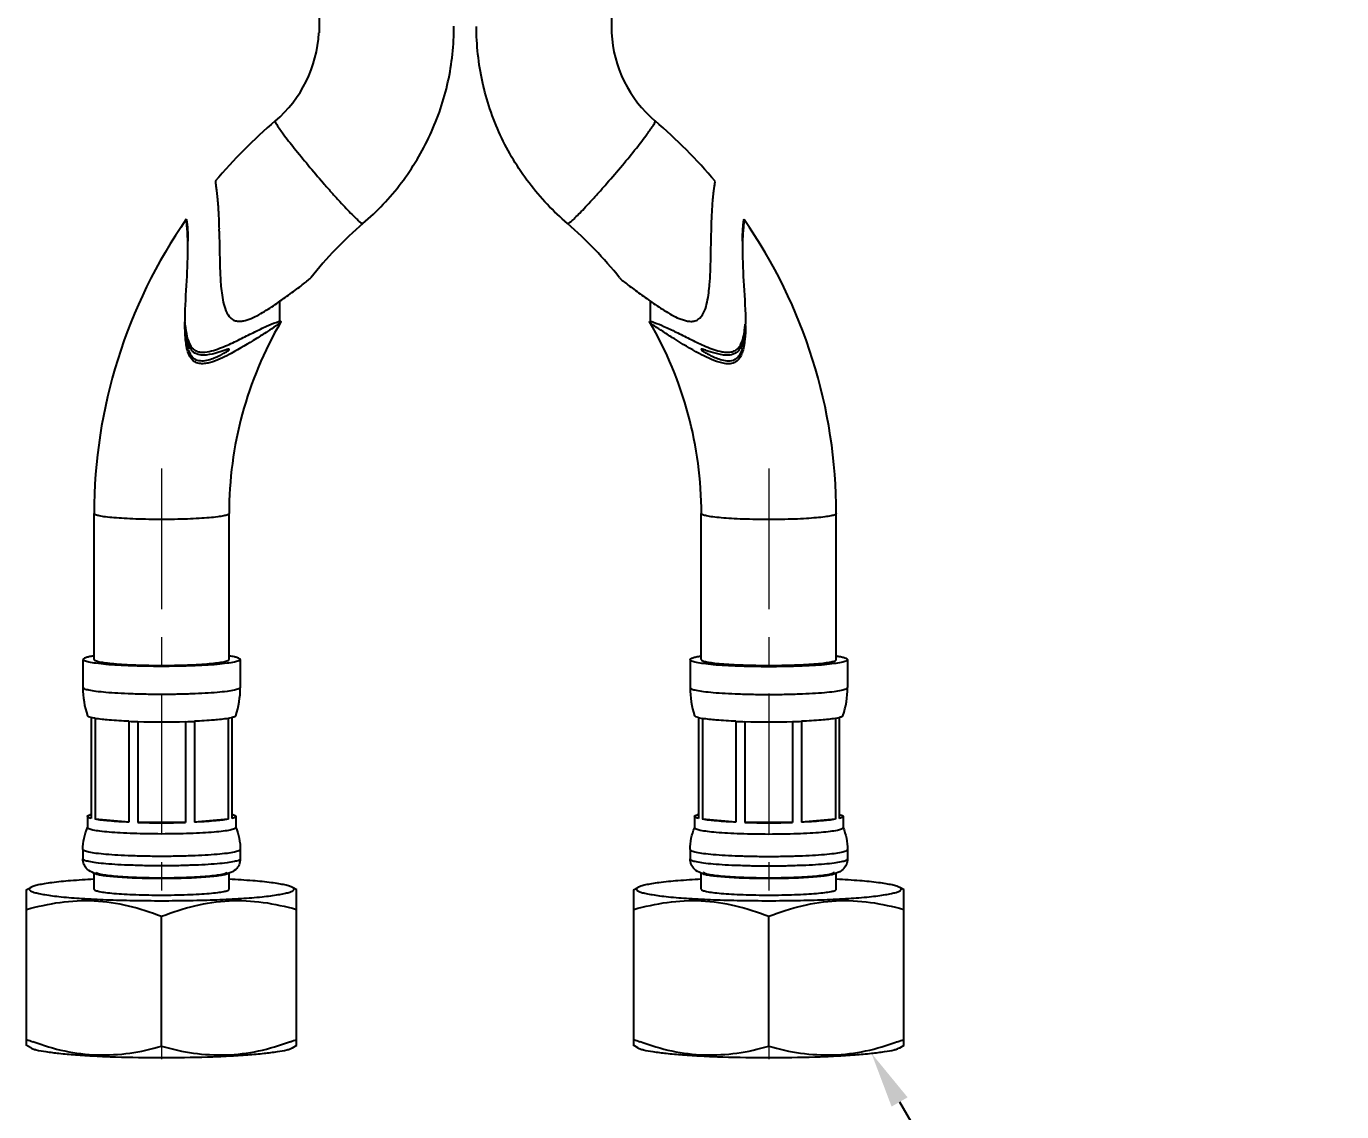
# Model space of a CAD drawing. Extents: x 2472 to 3262, y 0 to 579.
# Drawn here: x 2625 to 2741.9, y 91.2 to 187.7 of the extents above; entities that cross this region are included whole.
import ezdxf
from ezdxf import colors
from ezdxf.entities.mleader import LeaderData, LeaderLine
from ezdxf.math import Vec2, Vec3

# ---------------------------------------------------------------- set-up
doc = ezdxf.new("R2010")
doc.units = 0
doc.header["$LTSCALE"] = 10
doc.header["$MEASUREMENT"] = 0
doc.linetypes.add('CENTER', pattern=[2, 1.25, -0.25, 0.25, -0.25])
doc.layers.get('0').update_dxf_attribs({"linetype": 'CONTINUOUS'})
for name, color, linetype in [('1', 7, 'CONTINUOUS'), ('BODY', 7, 'CONTINUOUS'), ('DEF_LAYER_ASSEM_MEMBER', 7, 'CONTINUOUS')]:
    doc.layers.add(name, color=color, linetype=linetype)
doc.styles.get("Standard").update_dxf_attribs({"font": 'GulimChe.ttf'})

msp = doc.modelspace()

# ---------------------------------------------------------------- linework, layer by layer
at = {"layer": '1', "color": 7, "linetype": 'Continuous'}
for p, q in [((2647.52, 161.49), (2647.52, 163.28)), ((2680.46, 161.48), (2680.46, 163.27))]:
    msp.add_line(p, q, dxfattribs=at)
at = {"layer": 'BODY', "color": 1, "linetype": 'CENTER', "lineweight": 5}
for p, q in [((2636.99, 148.39), (2636.99, 94.26)), ((2690.99, 148.39), (2690.99, 93.83))]:
    msp.add_line(p, q, dxfattribs=at)
at = {"layer": 'DEF_LAYER_ASSEM_MEMBER', "color": 7, "linetype": 'Continuous'}
for p, q in [((2650.99, 197.42), (2650.99, 187.15)), ((2677, 197.42), (2677.01, 187.15)), ((2647.1, 179.31), (2647.09, 179.28)), ((2680.89, 179.27), (2680.88, 179.3)), ((2641.78, 173.94), (2641.77, 173.92)), ((2686.21, 173.91), (2686.21, 173.93)), ((2639.19, 170.55), (2639.19, 170.56)), ((2685.88, 169.5), (2685.88, 169.63)), ((2688.79, 170.56), (2688.79, 170.54)), ((2647.6, 161.46), (2647.59, 161.44)), ((2680.39, 161.43), (2680.38, 161.46)), ((2630.99, 131.42), (2630.99, 144.39)), ((2642.99, 131.42), (2642.99, 144.39)), ((2684.99, 131.41), (2684.99, 144.39)), ((2696.99, 131.41), (2696.99, 144.39)), ((2629.99, 131.41), (2629.99, 128.92)), ((2643.99, 131.41), (2643.99, 128.92)), ((2683.99, 131.41), (2683.99, 128.92)), ((2697.99, 131.41), (2697.99, 128.92)), ((2630.74, 126.25), (2630.74, 117.28)), ((2631.07, 126.18), (2631.07, 117.21)), ((2634.08, 125.92), (2634.08, 116.95)), ((2634.87, 125.89), (2634.87, 116.92)), ((2639.11, 125.89), (2639.11, 116.92)), ((2639.92, 125.92), (2639.92, 116.95)), ((2642.91, 126.18), (2642.91, 117.21)), ((2643.24, 126.25), (2643.24, 117.28)), ((2684.74, 126.25), (2684.74, 117.28)), ((2685.08, 126.18), (2685.08, 117.21)), ((2688.07, 125.92), (2688.07, 116.95)), ((2688.87, 125.89), (2688.87, 116.92)), ((2693.11, 125.89), (2693.11, 116.92)), ((2693.91, 125.92), (2693.91, 116.95)), ((2696.91, 126.18), (2696.91, 117.21)), ((2697.24, 126.25), (2697.24, 117.28)), ((2630.39, 117.47), (2630.39, 116.47)), ((2634.08, 116.95), (2631.07, 117.21)), ((2642.91, 117.21), (2639.92, 116.95)), ((2643.59, 117.47), (2643.59, 116.47)), ((2684.39, 117.47), (2684.39, 116.47)), ((2688.07, 116.95), (2685.08, 117.21)), ((2696.91, 117.21), (2693.91, 116.95)), ((2697.59, 117.47), (2697.59, 116.47)), ((2639.11, 116.92), (2634.87, 116.92)), ((2693.11, 116.92), (2688.87, 116.92)), ((2629.99, 114.52), (2629.99, 113.68)), ((2643.99, 114.52), (2643.99, 113.68)), ((2683.99, 114.52), (2683.99, 113.68)), ((2697.99, 114.52), (2697.99, 113.68)), ((2630.99, 110.99), (2630.99, 112.42)), ((2642.99, 110.99), (2642.99, 112.42)), ((2684.99, 110.99), (2684.99, 112.42)), ((2696.99, 110.99), (2696.99, 112.42)), ((2624.96, 110.93), (2625.35, 111.15)), ((2649.02, 110.93), (2648.63, 111.15)), ((2678.96, 110.93), (2679.35, 111.15)), ((2703.02, 110.93), (2702.63, 111.15)), ((2624.99, 97.09), (2624.99, 110.94)), ((2648.99, 97.09), (2648.99, 110.94)), ((2678.99, 97.09), (2678.99, 110.94)), ((2702.99, 97.09), (2702.99, 110.94)), ((2636.99, 97.03), (2636.99, 108.59)), ((2690.99, 97.03), (2690.99, 108.59)), ((2625.35, 96.89), (2624.96, 97.11)), ((2648.63, 96.89), (2649.02, 97.11)), ((2679.35, 96.89), (2678.96, 97.11)), ((2702.63, 96.89), (2703.02, 97.11))]:
    msp.add_line(p, q, dxfattribs=at)
for centre, radius, start, end in [((2639.91, 187.73), 11.08, 310.4559, 356.9657), ((2688.07, 187.73), 11.08, 183.0051, 229.5441), ((2677.07, 144.23), 46.14, 130.5156, 139.9181), ((2650.91, 144.23), 46.14, 40.0819, 49.4844), ((2676.87, 144.39), 45.88, 145.2137, 179.9923), ((2560.45, 167.38), 81.68, 1.4881, 1.6253), ((2677.07, 144.24), 34.13, 130.5199, 141.7822), ((2650.91, 144.23), 34.13, 38.2178, 49.4801), ((2651.11, 144.38), 45.88, 0.0077, 34.7863), ((2613.05, 167.97), 26.28, 359.9804, 1.4591), ((2713.97, 167.97), 25.32, 178.5143, 180.0481), ((2661.77, 166.36), 19.58, 184.7703, 185.0996), ((2666.15, 166.36), 19.64, 354.9175, 355.2453), ((2676.86, 144.39), 33.87, 149.7755, 179.9934), ((2651.13, 144.38), 33.87, 0.0066, 30.2245), ((2667.61, 161.24), 21.31, 359.65, 0.0008), ((2632.5, 121.34), 10.5, 98.4579, 98.5919), ((2632.56, 120.93), 10.91, 98.3047, 98.4577), ((2641.43, 120.93), 10.91, 81.5423, 81.6953), ((2641.49, 121.34), 10.5, 81.4081, 81.5421), ((2686.49, 121.35), 10.48, 98.4607, 98.6001), ((2686.56, 120.94), 10.9, 98.3046, 98.4606), ((2695.43, 120.94), 10.9, 81.5394, 81.6954), ((2695.49, 121.35), 10.48, 81.3999, 81.5393), ((2638.03, 128.93), 8.04, 180.0568, 198.2096), ((2635.95, 128.93), 8.04, 341.7904, 359.943), ((2692.03, 128.93), 8.04, 180.0568, 198.2096), ((2689.95, 128.93), 8.04, 341.7904, 359.943), ((2636.66, 186.45), 60.58, 267.5601, 268.3107), ((2636.99, 199.11), 73.25, 268.341, 271.659), ((2637.39, 184.76), 58.9, 271.6786, 272.4623), ((2690.6, 184.76), 58.9, 267.5377, 268.3214), ((2690.99, 199.11), 73.25, 268.341, 271.659), ((2691.33, 186.45), 60.58, 271.6893, 272.4399), ((2636.99, 190.15), 73.25, 268.341, 271.659), ((2690.99, 190.15), 73.25, 268.341, 271.659), ((2635.07, 123.99), 28.22, 249.0652, 250.2444), ((2638.91, 123.99), 28.22, 289.7556, 290.9348), ((2689.07, 123.99), 28.22, 249.0652, 250.2444), ((2692.91, 123.99), 28.22, 289.7556, 290.9348)]:
    msp.add_arc(centre, radius, start, end, dxfattribs=at)
for points, start_tangent, end_tangent in [([(2654.9, 170.18), (2658.31, 173.8), (2660.87, 178.07), (2662.46, 182.78), (2662.99, 187.73)], (0.760304, 0.649567), (0, 1)), ([(2673.09, 170.18), (2669.67, 173.8), (2667.11, 178.06), (2665.53, 182.78), (2664.99, 187.72)], (-0.760304, 0.649567), (0, 1)), ([(2647.09, 179.28), (2647.13, 179.17), (2647.23, 178.99)], (0, -1), (0.515642, -0.856804)), ([(2647.23, 178.99), (2647.81, 178.15), (2648.78, 176.9), (2650.02, 175.38), (2651.38, 173.78), (2652.05, 173.01), (2652.7, 172.3), (2653.29, 171.66), (2653.8, 171.12), (2654.24, 170.69), (2654.57, 170.38), (2654.79, 170.21), (2654.86, 170.18), (2654.9, 170.18)], (0.515642, -0.856804), (0.763787, 0.645468)), ([(2673.09, 170.18), (2673.12, 170.17), (2673.19, 170.21), (2673.41, 170.38), (2673.75, 170.69), (2674.18, 171.12), (2674.7, 171.66), (2675.29, 172.3), (2675.93, 173.01), (2676.6, 173.77), (2677.97, 175.37), (2679.21, 176.89), (2680.18, 178.15), (2680.76, 178.99)], (0.763787, -0.645468), (0.515642, 0.856804)), ([(2680.76, 178.99), (2680.86, 179.17), (2680.89, 179.27)], (0.515642, 0.856804), (0, 1)), ([(2641.77, 173.92), (2641.79, 173.78), (2641.82, 173.49), (2641.88, 173.07), (2641.94, 172.54), (2642.04, 171.22), (2642.1, 169.7)], (0, -1), (0.028392, -0.999597)), ([(2685.88, 169.63), (2685.94, 171.17), (2686.04, 172.51), (2686.1, 173.05), (2686.16, 173.48), (2686.2, 173.77), (2686.21, 173.91)], (0.027515, 0.999621), (0, 1)), ([(2639.19, 170.56), (2639.2, 170.53), (2639.22, 170.44), (2639.25, 170.27), (2639.27, 170.04), (2639.3, 169.75), (2639.31, 169.41), (2639.33, 168.62)], (0.583122, 0.812384), (-0.000043, -1)), ([(2639.32, 168.63), (2639.29, 169.36), (2639.25, 169.95), (2639.21, 170.35), (2639.19, 170.55)], (-0.026131, 0.999659), (0, 1)), ([(2688.65, 168.62), (2688.67, 169.41), (2688.69, 169.75), (2688.71, 170.03), (2688.74, 170.26), (2688.76, 170.43), (2688.78, 170.53), (2688.79, 170.56)], (-0.00005, 1), (0.583477, -0.812129)), ([(2688.79, 170.54), (2688.78, 170.35), (2688.74, 169.94), (2688.69, 169.36), (2688.66, 168.63)], (0, -1), (-0.02611, -0.999659)), ([(2642.11, 169.5), (2642.16, 167.14), (2642.26, 164.73)], (0.025998, -0.999662), (0.083202, -0.996533)), ([(2685.72, 164.73), (2685.83, 167.14), (2685.88, 169.5)], (0.082931, 0.996555), (0.026061, 0.99966)), ([(2639.07, 161.24), (2639.21, 164.67), (2639.33, 167.96)], (-0.000006, 1), (0.000045, 1)), ([(2688.65, 167.95), (2688.77, 164.67), (2688.92, 161.24)], (0.000038, -1), (-0.000022, -1)), ([(2642.27, 164.62), (2642.37, 163.81), (2642.52, 163), (2642.8, 162.25), (2643.3, 161.65), (2643.66, 161.52), (2644.04, 161.5), (2644.41, 161.56), (2644.77, 161.68), (2645.47, 161.99), (2646.14, 162.37), (2646.78, 162.77), (2647.39, 163.19), (2647.99, 163.62), (2648.57, 164.04), (2649.12, 164.44), (2649.62, 164.82), (2650.02, 165.14), (2650.17, 165.26), (2650.26, 165.35)], (0.088929, -0.996038), (0.619815, 0.784748)), ([(2677.73, 165.35), (2677.82, 165.25), (2677.96, 165.13), (2678.37, 164.81), (2678.86, 164.44), (2679.41, 164.03), (2679.99, 163.61), (2680.59, 163.19), (2681.21, 162.77), (2681.85, 162.36), (2682.51, 161.98), (2683.21, 161.67), (2683.58, 161.56), (2683.95, 161.49), (2684.33, 161.51), (2684.69, 161.65), (2685.19, 162.24), (2685.46, 163), (2685.62, 163.81), (2685.71, 164.62)], (0.619007, -0.785386), (0.088632, 0.996064)), ([(2647.17, 161.39), (2647.49, 161.49), (2647.6, 161.46)], (0.944027, 0.329869), (0, -1)), ([(2647.6, 161.44), (2647.55, 161.38), (2647.46, 161.3), (2647.17, 161.09)], (-0.505996, -0.862536), (-0.820712, -0.571342)), ([(2680.38, 161.46), (2680.49, 161.48), (2680.81, 161.39)], (0, 1), (0.944263, -0.329191)), ([(2680.82, 161.08), (2680.53, 161.29), (2680.44, 161.37), (2680.39, 161.43)], (-0.820935, 0.571022), (-0.506012, 0.862526)), ([(2688.91, 161.48), (2688.8, 160.18), (2688.64, 159.54), (2688.34, 158.94)], (-0.026668, -0.999644), (-0.610042, -0.792369)), ([(2639.33, 158.79), (2639.11, 160), (2639.07, 161.24)], (-0.303973, 0.952681), (-0.000006, 1)), ([(2639.07, 161.03), (2639.18, 159.68), (2639.34, 159.02), (2639.64, 158.42)], (0.025521, -0.999674), (0.610042, -0.792369)), ([(2639.64, 158.94), (2639.34, 159.52), (2639.19, 160.15), (2639.08, 161.42)], (-0.610042, 0.792369), (-0.03068, 0.999529)), ([(2639.1, 161.14), (2639.24, 160.18), (2639.58, 159.28)], (0.075608, -0.997138), (0.557134, -0.830422)), ([(2642.84, 159.37), (2644.1, 159.97), (2645.27, 160.55), (2646.33, 161.05), (2647.17, 161.39)], (0.915101, 0.403224), (0.944027, 0.329869)), ([(2647.17, 161.09), (2646.4, 160.57), (2645.42, 159.96), (2643.19, 158.64)], (-0.820712, -0.571342), (-0.880432, -0.474173)), ([(2680.81, 161.39), (2681.67, 161.04), (2682.74, 160.53), (2683.93, 159.94), (2685.22, 159.33)], (0.944263, -0.329191), (0.916892, -0.399135)), ([(2684.79, 158.63), (2682.56, 159.95), (2681.59, 160.57), (2680.82, 161.08)], (-0.880318, 0.474384), (-0.820935, 0.571022)), ([(2688.34, 158.42), (2688.64, 159.01), (2688.79, 159.65), (2688.91, 160.97)], (0.610042, 0.792369), (0.029383, 0.999568)), ([(2688.46, 159.38), (2688.72, 160.05), (2688.84, 160.77)], (0.496492, 0.868041), (0.116348, 0.993209)), ([(2688.92, 161.11), (2688.86, 159.87), (2688.61, 158.67)], (-0.006144, -0.999981), (-0.340956, -0.940079)), ([(2688.84, 160.77), (2688.89, 161.24)], (0.116348, 0.993209), (0.066018, 0.997818)), ([(2639.58, 159.28), (2639.89, 158.96)], (0.557134, -0.830422), (0.81858, -0.574392)), ([(2639.89, 158.96), (2640.26, 158.79), (2640.65, 158.75), (2641.42, 158.86), (2642.15, 159.09), (2642.84, 159.37)], (0.81858, -0.574392), (0.915101, 0.403224)), ([(2685.22, 159.33), (2685.92, 159.05), (2686.65, 158.83), (2687.04, 158.76), (2687.44, 158.74), (2687.83, 158.82), (2688.18, 159.02)], (0.916892, -0.399135), (0.75808, 0.652162)), ([(2688.18, 159.02), (2688.46, 159.38)], (0.75808, 0.652162), (0.496492, 0.868041)), ([(2639.81, 157.98), (2639.33, 158.79)], (-0.761083, 0.648654), (-0.303973, 0.952681)), ([(2639.64, 158.42), (2639.86, 158.19), (2640.14, 158.05), (2640.73, 157.99), (2641.29, 158.1), (2641.8, 158.29), (2642.25, 158.49), (2642.62, 158.7), (2642.77, 158.79), (2642.89, 158.87), (2642.97, 158.93), (2643, 158.98)], (0.610042, -0.792369), (0.398009, 0.917382)), ([(2639.83, 158.74), (2639.64, 158.94)], (-0.771411, 0.636338), (-0.610042, 0.792369)), ([(2643.19, 158.64), (2642.4, 158.24), (2641.56, 157.9), (2641.12, 157.78), (2640.67, 157.72), (2640.21, 157.77), (2639.81, 157.98)], (-0.880432, -0.474173), (-0.761083, 0.648654)), ([(2643, 158.98), (2643.01, 158.99), (2643, 159), (2642.98, 159.01), (2642.95, 159.01), (2642.85, 158.99), (2642.73, 158.95), (2642.57, 158.9), (2642.39, 158.85), (2642.2, 158.78), (2641.98, 158.71), (2640.96, 158.49), (2640.38, 158.5), (2639.83, 158.74)], (0.398009, 0.917382), (-0.771411, 0.636338)), ([(2688.4, 158.23), (2688.04, 157.88), (2687.56, 157.72), (2687.06, 157.74), (2686.58, 157.85), (2685.66, 158.2), (2684.79, 158.63)], (-0.556248, -0.831017), (-0.880318, 0.474384)), ([(2688.09, 158.7), (2687.53, 158.49), (2686.97, 158.49), (2686.45, 158.59), (2685.98, 158.72), (2685.77, 158.79), (2685.57, 158.85), (2685.4, 158.91), (2685.25, 158.96), (2685.12, 158.99), (2685.04, 159.01), (2685.01, 159.01), (2684.99, 159), (2684.98, 158.99), (2684.98, 158.98)], (-0.810737, -0.585411), (0.394341, -0.918964)), ([(2684.98, 158.98), (2685.02, 158.93), (2685.1, 158.87), (2685.21, 158.79), (2685.36, 158.7), (2685.74, 158.49), (2686.18, 158.28), (2686.69, 158.1), (2687.25, 157.99), (2687.85, 158.05), (2688.12, 158.2), (2688.34, 158.42)], (0.394341, -0.918964), (0.610042, 0.792369)), ([(2688.34, 158.94), (2688.09, 158.7)], (-0.610042, -0.792369), (-0.810737, -0.585411)), ([(2688.61, 158.67), (2688.4, 158.23)], (-0.340956, -0.940079), (-0.556248, -0.831017)), ([(2636.99, 143.87), (2634.7, 143.91), (2633.66, 143.96), (2632.75, 144.02), (2632, 144.1), (2631.45, 144.19), (2631.11, 144.29), (2631.02, 144.34), (2630.99, 144.39)], (-1, 0), (0, 1)), ([(2642.99, 144.39), (2642.96, 144.34), (2642.88, 144.29), (2642.53, 144.19), (2641.98, 144.1), (2641.23, 144.02), (2640.33, 143.96), (2639.29, 143.91), (2636.99, 143.87)], (0, -1), (-1, 0)), ([(2690.99, 143.86), (2688.7, 143.9), (2687.66, 143.95), (2686.75, 144.02), (2686, 144.1), (2685.45, 144.19), (2685.11, 144.29), (2685.02, 144.34), (2684.99, 144.39)], (-1, 0), (0, 1)), ([(2696.99, 144.39), (2696.96, 144.34), (2696.88, 144.29), (2696.53, 144.19), (2695.98, 144.1), (2695.23, 144.02), (2694.33, 143.95), (2693.29, 143.9), (2690.99, 143.86)], (0, -1), (-1, 0)), ([(2630.93, 131.72), (2630.52, 131.65), (2630.23, 131.57), (2630.05, 131.49), (2629.99, 131.41)], (-0.988776, -0.149403), (0, -1)), ([(2643.99, 131.41), (2643.96, 131.35), (2643.86, 131.3), (2643.46, 131.18), (2642.81, 131.08), (2641.94, 130.98), (2640.88, 130.91), (2639.67, 130.85), (2638.36, 130.82), (2636.99, 130.8), (2635.63, 130.82), (2634.31, 130.85), (2633.1, 130.91), (2632.04, 130.98), (2631.17, 131.08), (2630.52, 131.18), (2630.13, 131.3), (2630.03, 131.35), (2629.99, 131.41)], (0, -1), (0, 1)), ([(2630.99, 131.42), (2631.02, 131.37), (2631.11, 131.32), (2631.45, 131.22), (2632, 131.13), (2632.75, 131.05), (2633.66, 130.98), (2634.7, 130.93), (2636.99, 130.89), (2639.29, 130.93), (2640.33, 130.98), (2641.23, 131.05), (2641.98, 131.13), (2642.53, 131.22), (2642.88, 131.32), (2642.96, 131.37), (2642.99, 131.42)], (0, -1), (0, 1)), ([(2643.99, 131.41), (2643.93, 131.49), (2643.75, 131.57), (2643.46, 131.65), (2643.06, 131.72)], (0, 1), (-0.988776, 0.149403)), ([(2683.99, 131.41), (2684.05, 131.49), (2684.23, 131.57), (2684.52, 131.65), (2684.93, 131.72)], (0, 1), (0.988755, 0.149545)), ([(2683.99, 131.41), (2684.03, 131.35), (2684.13, 131.3), (2684.52, 131.18), (2685.17, 131.08), (2686.04, 130.98), (2687.1, 130.91), (2688.31, 130.85), (2689.63, 130.82), (2690.99, 130.8), (2692.36, 130.82), (2693.67, 130.85), (2694.88, 130.91), (2695.94, 130.98), (2696.81, 131.08), (2697.46, 131.18), (2697.86, 131.3), (2697.96, 131.35), (2697.99, 131.41)], (0, -1), (0, 1)), ([(2684.99, 131.41), (2685.02, 131.36), (2685.11, 131.31), (2685.45, 131.21), (2686, 131.12), (2686.75, 131.04), (2687.66, 130.98), (2688.7, 130.93), (2690.99, 130.89), (2693.29, 130.93), (2694.33, 130.98), (2695.23, 131.04), (2695.98, 131.12), (2696.53, 131.21), (2696.88, 131.31), (2696.96, 131.36), (2696.99, 131.41)], (0, -1), (0, 1)), ([(2697.06, 131.72), (2697.46, 131.65), (2697.75, 131.57), (2697.93, 131.49), (2697.99, 131.41)], (0.988755, -0.149545), (0, -1)), ([(2643.99, 128.92), (2643.96, 128.86), (2643.86, 128.8), (2643.46, 128.69), (2642.81, 128.58), (2641.94, 128.49), (2640.88, 128.41), (2639.67, 128.36), (2638.36, 128.32), (2636.99, 128.31), (2635.63, 128.32), (2634.31, 128.36), (2633.1, 128.41), (2632.04, 128.49), (2631.17, 128.58), (2630.52, 128.69), (2630.13, 128.8), (2630.03, 128.86), (2629.99, 128.92)], (0, -1), (0, 1)), ([(2683.99, 128.92), (2684.03, 128.86), (2684.13, 128.8), (2684.52, 128.69), (2685.17, 128.58), (2686.04, 128.49), (2687.1, 128.41), (2688.31, 128.36), (2689.63, 128.32), (2690.99, 128.31), (2692.36, 128.32), (2693.67, 128.36), (2694.88, 128.41), (2695.94, 128.49), (2696.81, 128.58), (2697.46, 128.69), (2697.86, 128.8), (2697.96, 128.86), (2697.99, 128.92)], (0, -1), (0, 1)), ([(2630.74, 126.25), (2630.5, 126.33), (2630.39, 126.42)], (-0.96856, 0.248781), (-0.313972, 0.949432)), ([(2643.59, 126.42), (2643.49, 126.33), (2643.24, 126.25)], (-0.313991, -0.949426), (-0.96856, -0.248781)), ([(2684.74, 126.25), (2684.5, 126.33), (2684.39, 126.42)], (-0.96856, 0.248781), (-0.313972, 0.949432)), ([(2697.59, 126.42), (2697.49, 126.33), (2697.24, 126.25)], (-0.313991, -0.949426), (-0.96856, -0.248781)), ([(2631.07, 126.18), (2630.98, 126.2), (2630.74, 126.25)], (-0.984673, 0.174413), (-0.96856, 0.248781)), ([(2634.08, 125.92), (2632.32, 126.03), (2631.07, 126.18)], (-0.999082, 0.042846), (-0.984673, 0.174413)), ([(2642.91, 126.18), (2641.66, 126.03), (2639.92, 125.92)], (-0.984824, -0.173557), (-0.999072, -0.043063)), ([(2643.24, 126.25), (2643.17, 126.23), (2642.91, 126.18)], (-0.96856, -0.248781), (-0.984824, -0.173557)), ([(2684.74, 126.25), (2684.82, 126.23), (2685.08, 126.18)], (0.96856, -0.248781), (0.984824, -0.173557)), ([(2688.07, 125.92), (2686.32, 126.03), (2685.08, 126.18)], (-0.999072, 0.043063), (-0.984824, 0.173557)), ([(2696.91, 126.18), (2695.66, 126.03), (2693.91, 125.92)], (-0.984673, -0.174413), (-0.999082, -0.042846)), ([(2696.91, 126.18), (2697.01, 126.2), (2697.24, 126.25)], (0.984673, 0.174413), (0.96856, 0.248781)), ([(2630.39, 117.47), (2630.45, 117.54), (2630.61, 117.61)], (0, 1), (0.948651, 0.316325)), ([(2630.74, 117.28), (2630.48, 117.37), (2630.39, 117.47)], (-0.96856, 0.248781), (0, 1)), ([(2630.61, 117.61), (2630.64, 117.62), (2630.74, 117.65)], (0.948651, 0.316325), (0.96856, 0.248781)), ([(2634.08, 116.95), (2632.32, 117.06), (2631.07, 117.21)], (-0.999082, 0.042846), (-0.984673, 0.174413)), ([(2642.91, 117.21), (2641.66, 117.06), (2639.92, 116.95)], (-0.984824, -0.173557), (-0.999072, -0.043063)), ([(2643.24, 117.65), (2643.28, 117.64), (2643.38, 117.61)], (0.96856, -0.248781), (0.948651, -0.316325)), ([(2643.59, 117.47), (2643.5, 117.37), (2643.24, 117.28)], (0, -1), (-0.96856, -0.248781)), ([(2643.38, 117.61), (2643.54, 117.54), (2643.59, 117.47)], (0.948651, -0.316325), (0, -1)), ([(2684.39, 117.47), (2684.45, 117.54), (2684.61, 117.61)], (0, 1), (0.948651, 0.316325)), ([(2684.74, 117.28), (2684.48, 117.37), (2684.39, 117.47)], (-0.96856, 0.248781), (0, 1)), ([(2684.61, 117.61), (2684.64, 117.62), (2684.74, 117.65)], (0.948651, 0.316325), (0.96856, 0.248781)), ([(2688.07, 116.95), (2686.32, 117.06), (2685.08, 117.21)], (-0.999072, 0.043063), (-0.984824, 0.173557)), ([(2696.91, 117.21), (2695.66, 117.06), (2693.91, 116.95)], (-0.984673, -0.174413), (-0.999082, -0.042846)), ([(2697.24, 117.65), (2697.28, 117.64), (2697.38, 117.61)], (0.96856, -0.248781), (0.948651, -0.316325)), ([(2697.59, 117.47), (2697.5, 117.37), (2697.24, 117.28)], (0, -1), (-0.96856, -0.248781)), ([(2697.38, 117.61), (2697.54, 117.54), (2697.59, 117.47)], (0.948651, -0.316325), (0, -1)), ([(2629.99, 114.52), (2630.4, 116.49)], (0, 1), (0.393415, 0.919361)), ([(2643.59, 116.47), (2643.56, 116.42), (2643.46, 116.36), (2643.09, 116.25), (2642.48, 116.15), (2641.66, 116.06), (2640.66, 115.99), (2639.52, 115.94), (2638.28, 115.91), (2636.99, 115.9), (2635.7, 115.91), (2634.47, 115.94), (2633.32, 115.99), (2632.32, 116.06), (2631.5, 116.15), (2630.89, 116.25), (2630.52, 116.36), (2630.42, 116.42), (2630.39, 116.47)], (0, -1), (0, 1)), ([(2643.59, 116.49), (2643.99, 114.52)], (0.393415, -0.919361), (0, -1)), ([(2683.99, 114.52), (2684.4, 116.49)], (0, 1), (0.393415, 0.919361)), ([(2684.39, 116.47), (2684.42, 116.42), (2684.52, 116.36), (2684.89, 116.25), (2685.5, 116.15), (2686.32, 116.06), (2687.32, 115.99), (2688.47, 115.94), (2689.7, 115.91), (2690.99, 115.9), (2692.28, 115.91), (2693.52, 115.94), (2694.66, 115.99), (2695.66, 116.06), (2696.48, 116.15), (2697.09, 116.25), (2697.46, 116.36), (2697.56, 116.42), (2697.59, 116.47)], (0, -1), (0, 1)), ([(2697.59, 116.49), (2697.99, 114.52)], (0.393415, -0.919361), (0, -1)), ([(2643.99, 114.52), (2643.96, 114.46), (2643.86, 114.4), (2643.46, 114.29), (2642.81, 114.18), (2641.94, 114.09), (2640.88, 114.01), (2639.67, 113.96), (2638.36, 113.92), (2636.99, 113.91), (2635.63, 113.92), (2634.31, 113.96), (2633.1, 114.01), (2632.04, 114.09), (2631.17, 114.18), (2630.52, 114.29), (2630.13, 114.4), (2630.03, 114.46), (2629.99, 114.52)], (0, -1), (0, 1)), ([(2630.97, 112.43), (2630.38, 112.78), (2630.1, 113.17), (2629.99, 113.68)], (-0.945241, 0.326374), (0, 1)), ([(2636.99, 113.07), (2635.63, 113.08), (2634.31, 113.12), (2633.1, 113.17), (2632.04, 113.25), (2631.17, 113.34), (2630.52, 113.45), (2630.13, 113.56), (2630.03, 113.62), (2629.99, 113.68)], (-1, 0), (0, 1)), ([(2643.99, 113.68), (2643.96, 113.62), (2643.86, 113.56), (2643.46, 113.45), (2642.81, 113.34), (2641.94, 113.25), (2640.88, 113.17), (2639.67, 113.12), (2638.36, 113.08), (2636.99, 113.07)], (0, -1), (-1, 0)), ([(2643.99, 113.68), (2643.88, 113.16), (2643.58, 112.75), (2642.97, 112.41)], (0, -1), (-0.951446, -0.307816)), ([(2683.99, 114.52), (2684.03, 114.46), (2684.13, 114.4), (2684.52, 114.29), (2685.17, 114.18), (2686.04, 114.09), (2687.1, 114.01), (2688.31, 113.96), (2689.63, 113.92), (2690.99, 113.91), (2692.36, 113.92), (2693.67, 113.96), (2694.88, 114.01), (2695.94, 114.09), (2696.81, 114.18), (2697.46, 114.29), (2697.86, 114.4), (2697.96, 114.46), (2697.99, 114.52)], (0, -1), (0, 1)), ([(2684.97, 112.43), (2684.38, 112.78), (2684.1, 113.17), (2683.99, 113.68)], (-0.945241, 0.326374), (0, 1)), ([(2683.99, 113.68), (2684.03, 113.62), (2684.13, 113.56), (2684.52, 113.45), (2685.17, 113.34), (2686.04, 113.25), (2687.1, 113.17), (2688.31, 113.12), (2689.63, 113.08), (2690.99, 113.07)], (0, -1), (1, 0)), ([(2690.99, 113.07), (2692.36, 113.08), (2693.67, 113.12), (2694.88, 113.17), (2695.94, 113.25), (2696.81, 113.34), (2697.46, 113.45), (2697.86, 113.56), (2697.96, 113.62), (2697.99, 113.68)], (1, 0), (0, 1)), ([(2697.99, 113.68), (2697.88, 113.16), (2697.58, 112.75), (2696.97, 112.41)], (0, -1), (-0.951446, -0.307816)), ([(2631.33, 112.33), (2630.97, 112.43)], (-0.975881, 0.218302), (-0.945241, 0.326374)), ([(2631.15, 112.37), (2631.46, 112.28), (2631.92, 112.21), (2632.53, 112.14), (2633.26, 112.08), (2635.02, 111.99), (2636.99, 111.96)], (0.936164, -0.351563), (1, 0)), ([(2642.79, 112.49), (2642.76, 112.44), (2642.68, 112.39), (2642.35, 112.29), (2641.81, 112.21), (2641.09, 112.13), (2640.21, 112.07), (2639.21, 112.02), (2636.99, 111.98), (2634.77, 112.02), (2633.77, 112.07), (2632.89, 112.13), (2632.17, 112.21), (2631.63, 112.29), (2631.3, 112.39), (2631.22, 112.44), (2631.19, 112.49)], (0, -1), (0, 1)), ([(2631.67, 112.26), (2631.58, 112.28), (2631.33, 112.33)], (-0.986756, 0.16221), (-0.975881, 0.218302)), ([(2636.99, 111.96), (2638.98, 111.99), (2640.74, 112.08), (2641.47, 112.14), (2642.08, 112.21), (2642.54, 112.29), (2642.84, 112.37)], (1, 0), (0.933107, 0.359598)), ([(2642.62, 112.32), (2641.64, 112.17), (2640.32, 112.07), (2638.73, 112), (2636.99, 111.98)], (-0.977567, -0.210625), (-1, -0.000002)), ([(2642.97, 112.41), (2642.62, 112.32)], (-0.951446, -0.307816), (-0.977567, -0.210625)), ([(2685.33, 112.33), (2684.97, 112.43)], (-0.975881, 0.218302), (-0.945241, 0.326374)), ([(2685.15, 112.37), (2685.46, 112.28), (2685.92, 112.21), (2686.53, 112.14), (2687.26, 112.08), (2689.02, 111.99), (2690.99, 111.96)], (0.936164, -0.351563), (1, 0)), ([(2696.79, 112.49), (2696.76, 112.44), (2696.68, 112.39), (2696.35, 112.29), (2695.81, 112.21), (2695.09, 112.13), (2694.21, 112.07), (2693.21, 112.02), (2690.99, 111.98), (2688.77, 112.02), (2687.77, 112.07), (2686.89, 112.13), (2686.17, 112.21), (2685.63, 112.29), (2685.3, 112.39), (2685.22, 112.44), (2685.19, 112.49)], (0, -1), (0, 1)), ([(2685.67, 112.26), (2685.58, 112.28), (2685.33, 112.33)], (-0.986756, 0.16221), (-0.975881, 0.218302)), ([(2690.99, 111.96), (2692.98, 111.99), (2694.74, 112.08), (2695.47, 112.14), (2696.08, 112.21), (2696.54, 112.29), (2696.84, 112.37)], (1, 0), (0.933107, 0.359598)), ([(2696.62, 112.32), (2695.64, 112.17), (2694.32, 112.07), (2692.73, 112), (2690.99, 111.98)], (-0.977567, -0.210625), (-1, -0.000002)), ([(2696.97, 112.41), (2696.62, 112.32)], (-0.951446, -0.307816), (-0.977567, -0.210625)), ([(2625.35, 111.15), (2625.27, 111.09), (2625.23, 111.04), (2625.22, 110.98), (2625.24, 110.93), (2625.3, 110.87), (2625.39, 110.82), (2625.67, 110.71), (2626.08, 110.61), (2626.62, 110.51), (2627.28, 110.41), (2628.06, 110.32), (2629.9, 110.17), (2632.08, 110.06), (2634.48, 109.99), (2636.99, 109.97)], (-0.86923, -0.494407), (1, 0)), ([(2630.96, 111.87), (2628.9, 111.74), (2627.22, 111.57), (2626.56, 111.47), (2626.02, 111.37), (2625.62, 111.26), (2625.35, 111.15)], (-0.998652, -0.051908), (-0.86923, -0.494407)), ([(2636.99, 109.97), (2639.51, 109.99), (2641.91, 110.06), (2644.08, 110.17), (2645.93, 110.32), (2646.7, 110.41), (2647.36, 110.51), (2647.9, 110.61), (2648.31, 110.71), (2648.6, 110.82), (2648.69, 110.87), (2648.74, 110.93), (2648.77, 110.98), (2648.76, 111.04), (2648.71, 111.09), (2648.63, 111.15)], (1, 0), (-0.86923, 0.494407)), ([(2648.63, 111.15), (2648.37, 111.26), (2647.96, 111.37), (2647.42, 111.47), (2646.76, 111.57), (2645.09, 111.74), (2643.02, 111.87)], (-0.86923, 0.494407), (-0.998652, 0.051908)), ([(2679.35, 111.15), (2679.27, 111.09), (2679.23, 111.04), (2679.22, 110.98), (2679.24, 110.93), (2679.3, 110.87), (2679.39, 110.82), (2679.67, 110.71), (2680.08, 110.61), (2680.62, 110.51), (2681.28, 110.41), (2682.06, 110.32), (2683.9, 110.17), (2686.08, 110.06), (2688.48, 109.99), (2690.99, 109.97)], (-0.86923, -0.494407), (1, 0)), ([(2684.96, 111.87), (2682.9, 111.74), (2681.22, 111.57), (2680.56, 111.47), (2680.02, 111.37), (2679.62, 111.26), (2679.35, 111.15)], (-0.998652, -0.051908), (-0.86923, -0.494407)), ([(2690.99, 109.97), (2693.51, 109.99), (2695.91, 110.06), (2698.08, 110.17), (2699.93, 110.32), (2700.7, 110.41), (2701.36, 110.51), (2701.9, 110.61), (2702.31, 110.71), (2702.6, 110.82), (2702.69, 110.87), (2702.74, 110.93), (2702.77, 110.98), (2702.76, 111.04), (2702.71, 111.09), (2702.63, 111.15)], (1, 0), (-0.86923, 0.494407)), ([(2702.63, 111.15), (2702.37, 111.26), (2701.96, 111.37), (2701.42, 111.47), (2700.76, 111.57), (2699.09, 111.74), (2697.02, 111.87)], (-0.86923, 0.494407), (-0.998652, 0.051908)), ([(2624.99, 109.19), (2627.96, 109.82), (2630.99, 109.96), (2634.02, 109.52), (2636.99, 108.59)], (0.962517, 0.271221), (0.93409, -0.357036)), ([(2630.99, 110.99), (2631.02, 110.94), (2631.11, 110.89), (2631.45, 110.79), (2632, 110.7), (2632.75, 110.62), (2633.66, 110.56), (2634.7, 110.51), (2636.99, 110.47)], (0, -1), (1, 0)), ([(2636.99, 110.47), (2639.29, 110.51), (2640.33, 110.56), (2641.23, 110.62), (2641.98, 110.7), (2642.53, 110.79), (2642.88, 110.89), (2642.96, 110.94), (2642.99, 110.99)], (1, 0), (0, 1)), ([(2636.99, 108.59), (2639.96, 109.52), (2642.99, 109.96), (2646.02, 109.82), (2648.99, 109.19)], (0.93409, 0.357036), (0.962517, -0.271221)), ([(2678.99, 109.19), (2681.96, 109.82), (2684.99, 109.96), (2688.02, 109.52), (2690.99, 108.59)], (0.962517, 0.271221), (0.93409, -0.357036)), ([(2684.99, 110.99), (2685.02, 110.94), (2685.11, 110.89), (2685.45, 110.79), (2686, 110.7), (2686.75, 110.62), (2687.66, 110.56), (2688.7, 110.51), (2690.99, 110.47)], (0, -1), (1, 0)), ([(2690.99, 110.47), (2693.29, 110.51), (2694.33, 110.56), (2695.23, 110.62), (2695.98, 110.7), (2696.53, 110.79), (2696.88, 110.89), (2696.96, 110.94), (2696.99, 110.99)], (1, 0), (0, 1)), ([(2690.99, 108.59), (2693.96, 109.52), (2696.99, 109.96), (2700.02, 109.82), (2702.99, 109.19)], (0.93409, 0.357036), (0.962517, -0.271221)), ([(2625.54, 97.44), (2628.38, 96.61), (2631.27, 96.26), (2634.16, 96.42), (2636.99, 97.03)], (0.941196, -0.337862), (0.962555, 0.271085)), ([(2636.99, 97.03), (2639.82, 96.42), (2642.71, 96.26), (2645.6, 96.61), (2648.45, 97.44)], (0.962555, -0.271085), (0.941196, 0.337861)), ([(2679.54, 97.44), (2682.38, 96.61), (2685.27, 96.26), (2688.16, 96.42), (2690.99, 97.03)], (0.941196, -0.337862), (0.962555, 0.271085)), ([(2690.99, 97.03), (2693.82, 96.42), (2696.71, 96.26), (2699.6, 96.61), (2702.45, 97.44)], (0.962555, -0.271085), (0.941196, 0.337861)), ([(2625.35, 96.89), (2625.55, 96.8), (2625.85, 96.71), (2626.69, 96.55), (2627.86, 96.4), (2629.32, 96.27), (2631.02, 96.16), (2632.9, 96.08), (2636.99, 96.02)], (0.86923, -0.494407), (1, 0)), ([(2636.99, 96.02), (2641.08, 96.08), (2642.97, 96.16), (2644.66, 96.27), (2646.12, 96.4), (2647.29, 96.55), (2648.14, 96.71), (2648.43, 96.8), (2648.63, 96.89)], (1, 0), (0.86923, 0.494407)), ([(2679.35, 96.89), (2679.55, 96.8), (2679.85, 96.71), (2680.69, 96.55), (2681.86, 96.4), (2683.32, 96.27), (2685.02, 96.16), (2686.9, 96.08), (2690.99, 96.02)], (0.86923, -0.494407), (1, 0)), ([(2690.99, 96.02), (2695.08, 96.08), (2696.97, 96.16), (2698.66, 96.27), (2700.12, 96.4), (2701.29, 96.55), (2702.14, 96.71), (2702.43, 96.8), (2702.63, 96.89)], (1, 0), (0.86923, 0.494407))]:
    msp.add_spline(points, degree=3, dxfattribs=dict(at, start_tangent=start_tangent, end_tangent=end_tangent))

# ---------------------------------------------------------------- leaders
at = {"ltscale": 0.5}
ml = msp.add_multileader_mtext('Standard', dxfattribs=at)
ml.set_content('{\\f나눔고딕|b0|i0|c129|p50;G1/2-14TH}', color=256)
ml.set_leader_properties(color=5)
ml.build(insert=Vec2(0, 0))
ml.multileader.update_dxf_attribs({"text_left_attachment_type": 6, "text_right_attachment_type": 6, "dogleg_length": 0.36, "arrow_head_size": 5})
ctx = ml.context
ctx.base_point, ctx.char_height, ctx.arrow_head_size, ctx.landing_gap_size, ctx.plane_origin = Vec3(2716.47, 68.74), 10, 5, 0.09, Vec3(2700.94, 94.85)
ctx.left_attachment, ctx.right_attachment = 6, 6
notes = []
notes.append((ctx, [(0, (1, 1, 0), (2716.11, 68.74), (1, 0), 0.36, [(0, [(2700.12, 96.4)], 0, [])])]))
ctx.mtext.insert, ctx.mtext.flow_direction = Vec3(2716.56, 80.74), 5
for ctx, leaders in notes:
    for number, flags, end, landing, length, lines in leaders:
        leader = LeaderData()
        leader.index, (leader.has_last_leader_line, leader.has_dogleg_vector, leader.attachment_direction) = number, flags
        leader.last_leader_point, leader.dogleg_vector, leader.dogleg_length = Vec3(end), Vec3(landing), length
        for number, points, colour, breaks in lines:
            line = LeaderLine()
            line.index, line.vertices, line.color, line.breaks = number, Vec3.list(points), colors.encode_raw_color(colour), breaks
            leader.lines.append(line)
        ctx.leaders.append(leader)

doc.saveas('drawing.dxf')
